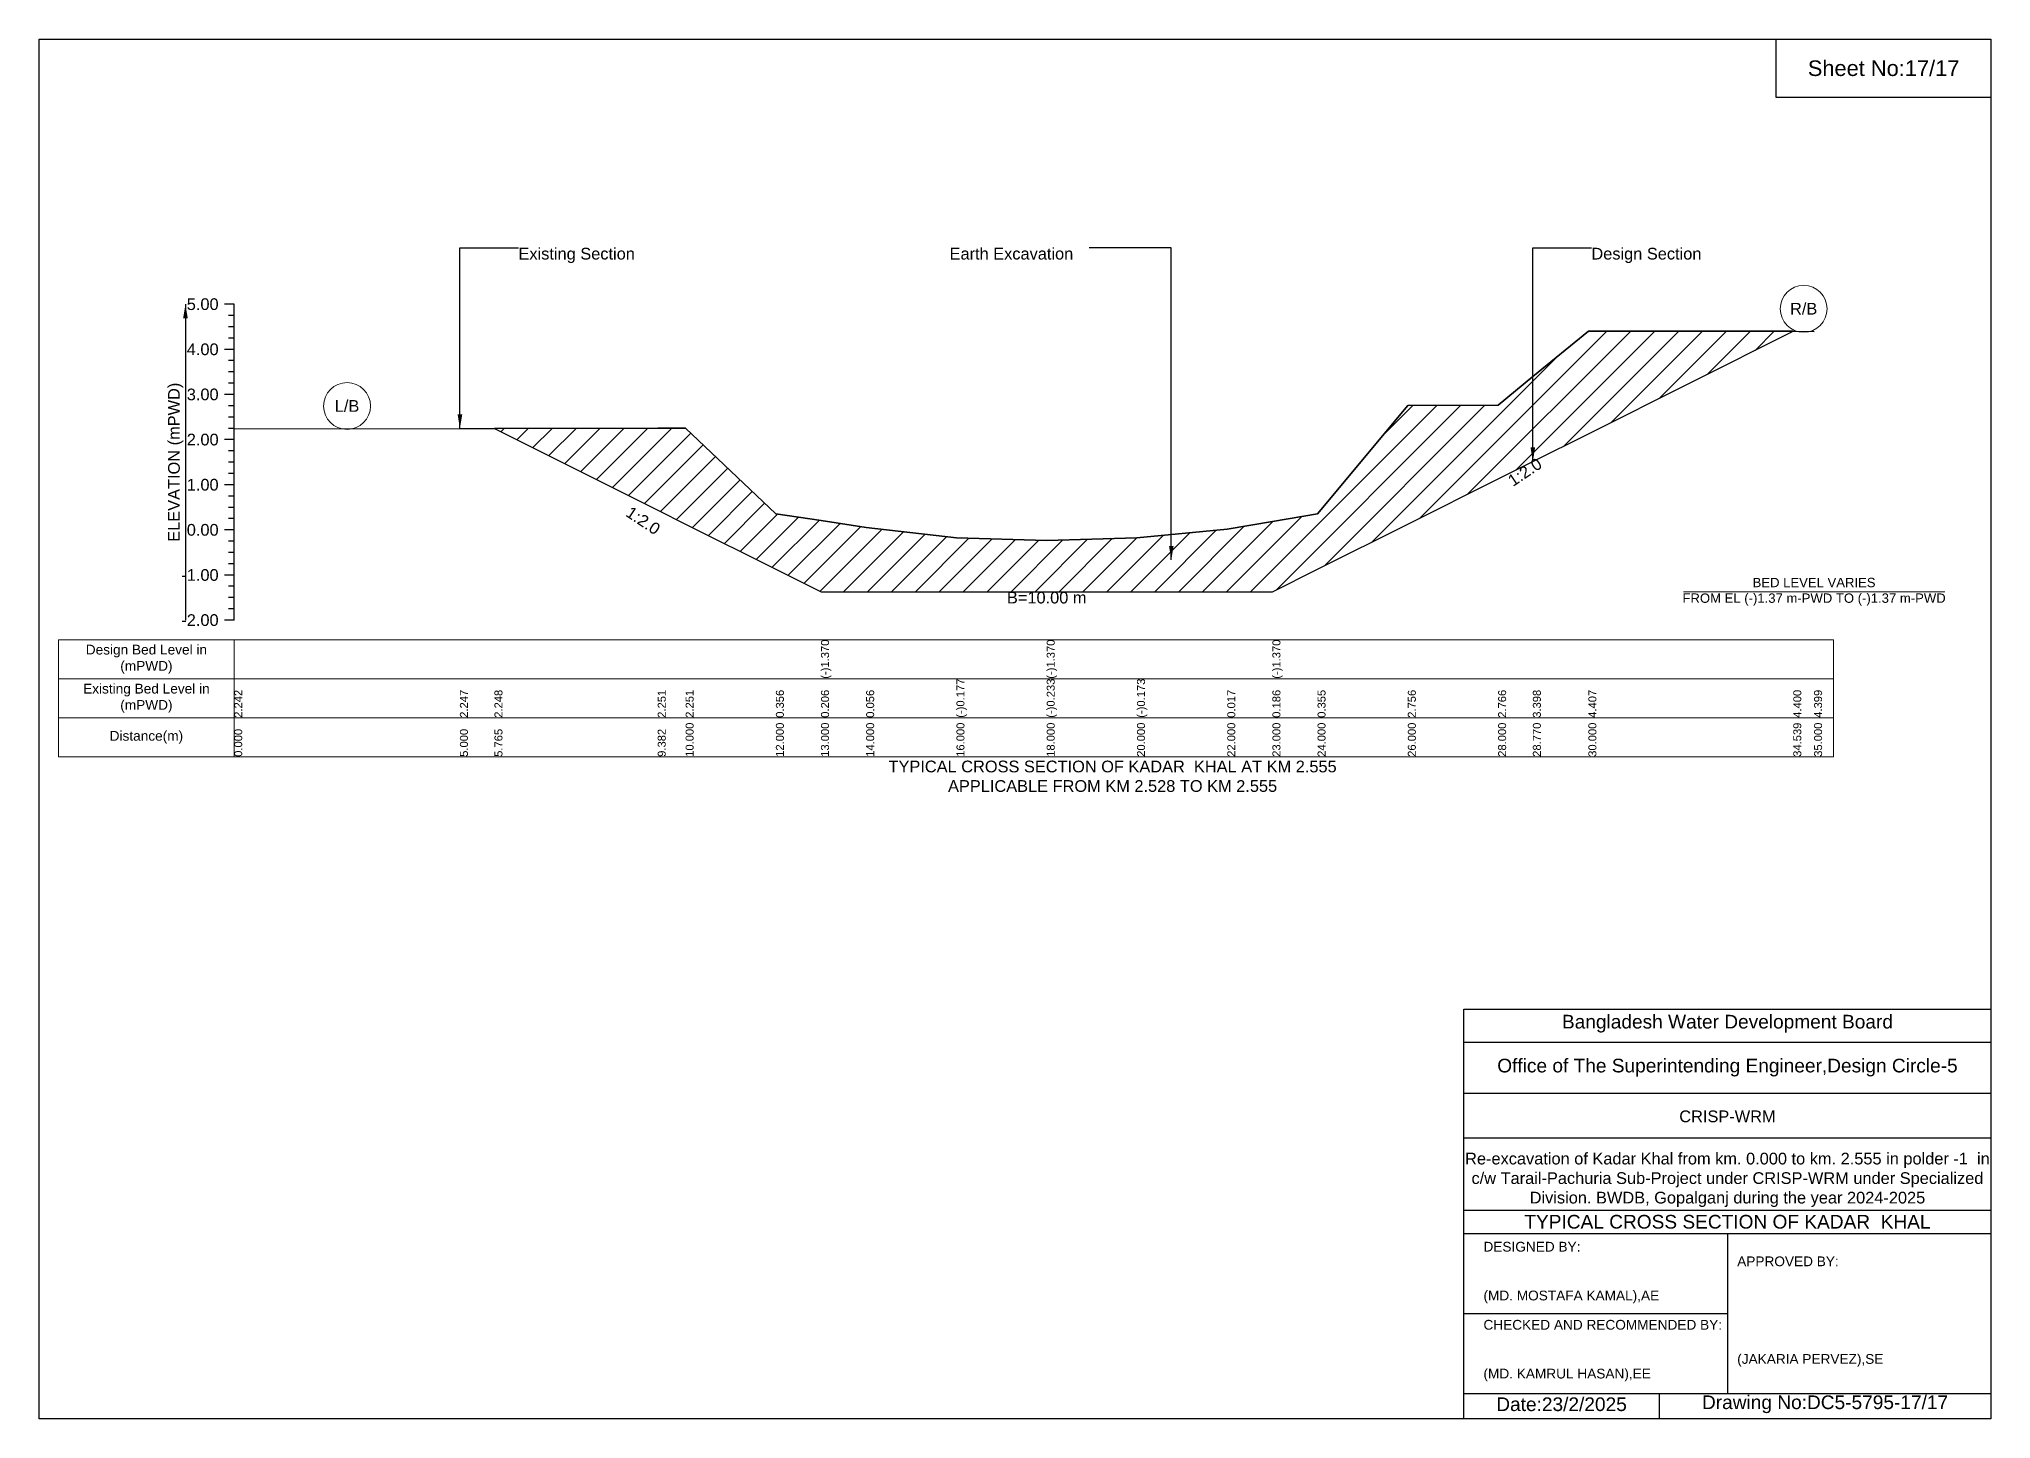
# Model space of a CAD drawing. Header units: inches. Extents: x 91000 to 278000, y -13885 to 0.
# Drawn here: x 260000 to 268000, y -5656 to 0 of the extents above; entities that cross this region are included whole.
import ezdxf

# ---------------------------------------------------------------- set-up
doc = ezdxf.new("R2010")
doc.units = ezdxf.units.IN
doc.header["$LTSCALE"] = 7
doc.header["$MEASUREMENT"] = 0
for name, color, linetype, lineweight in [('Cross section Data Border', 7, 'Continuous', 9), ('Cross Section Labels', 7, 'Continuous', 9), ('Existing_Bed_Level for Xsection', 7, 'Continuous', 25)]:
    doc.layers.add(name, color=color, linetype=linetype, lineweight=lineweight)
doc.styles.get("Standard").update_dxf_attribs({"font": 'arial.ttf'})
doc.dimstyles.get("Standard").update_dxf_attribs({"dimtxt": 0.18, "dimasz": 0.18, "dimexe": 0.18, "dimexo": 0.0625, "dimgap": 0.09, "dimtad": 0, "dimtih": 1, "dimtoh": 1, "dimdec": 4, "dimzin": 0, "dimdsep": 46, "dimtxsty": 'Standard', "dimcen": 0.09, "dimadec": 0, "dimazin": 0, "dimtfac": 1, "dimtdec": 4, "dimtofl": 0, "dimtmove": 0, "dimatfit": 3, "dimfxl": 1, "dimtolj": 1, "dimtzin": 0, "dimarcsym": 0})

msp = doc.modelspace()

# ---------------------------------------------------------------- hatches: boundary and pattern name
at = {"layer": 'Existing_Bed_Level for Xsection'}
h = msp.add_hatch(dxfattribs=at)
h.set_pattern_fill('ANSI31', color=256, scale=555, style=0)
h.set_pattern_definition([(45, (0, -859.085), (-49.055533, 49.055533), [])])
h.paths.add_polyline_path([(261866.5, -1596.2), (262535.7, -1930.8), (262650, -1987.9), (263020, -2172.9), (263205, -2265.4), (263390, -2265.4), (263760, -2265.4), (264130, -2265.4), (264500, -2265.4), (264870, -2265.4), (265055, -2265.4), (265240, -2172.9), (265610, -1987.9), (265980, -1802.9), (266122.4, -1731.7), (266350, -1617.9), (267189.8, -1198), (266350, -1196.7), (266122.4, -1383.4), (265980, -1500.3), (265610, -1502.1), (265240, -1946.3), (265055, -1977.6), (264870, -2008.8), (264500, -2044), (264130, -2055.1), (263760, -2044.7), (263390, -2001.6), (263205, -1973.9), (263020, -1946.1), (262650, -1595.5), (262535.7, -1595.6)])

# ---------------------------------------------------------------- linework, layer by layer
for points in [[(260000, 0), (268000, 0), (268000, -5656), (260000, -5656)], [(267120, 0), (268000, 0), (268000, -240), (267120, -240)]]:
    msp.add_lwpolyline(points, close=True)
for points in [[(265840, -5656), (265840, -3976), (268000, -3976)], [(265840, -4112), (268000, -4112)], [(265840, -4320), (268000, -4320)], [(265840, -4504), (268000, -4504)], [(265840, -4800), (268000, -4800)], [(265840, -4896), (268000, -4896)], [(266920, -4896), (266920, -5552)], [(265840, -5224), (266920, -5224)], [(265840, -5552), (268000, -5552)], [(266640, -5552), (266640, -5656)]]:
    msp.add_lwpolyline(points)
at = {"layer": 'Cross section Data Border'}
msp.add_lwpolyline([(260080, -2462), (267355, -2462), (267355, -2942), (260080, -2942)], close=True, dxfattribs=at)
for points in [[(260800, -2462), (260800, -2942)], [(260080, -2622), (267355, -2622)], [(260080, -2782), (267355, -2782)]]:
    msp.add_lwpolyline(points, dxfattribs=at)
at = {"layer": 'Cross Section Labels'}
msp.add_lwpolyline([(266739.2, -2265.4), (267810.8, -2265.4)], dxfattribs=at)
for centre in [(267232.4, -1105.6), (261262.5, -1504.2)]:
    msp.add_circle(centre, 96, dxfattribs=at)
at = {"layer": 'Existing_Bed_Level for Xsection'}
for points in [[(260800, -1087), (260760, -1087)], [(260800, -2382), (260800, -2197), (260800, -2012), (260800, -1827), (260800, -1642), (260800, -1457), (260800, -1272), (260800, -1087)], [(260800, -1133.2), (260776, -1133.2)], [(260800, -1179.5), (260776, -1179.5)], [(260800, -1597.2), (261725, -1596.3), (261866.5, -1596.2), (262535.7, -1595.6), (262650, -1595.5), (263020, -1946.1), (263205, -1973.9), (263205, -1973.9), (263390, -2001.6), (263760, -2044.7), (264130, -2055.1), (264130, -2055.1), (264500, -2044), (264870, -2008.8), (265055, -1977.6), (265055, -1977.6), (265240, -1946.3), (265610, -1502.1), (265980, -1500.3), (266122.4, -1383.4), (266350, -1196.7), (267189.8, -1198), (267275, -1198.2)], [(260800, -1272), (260760, -1272)], [(260800, -1225.7), (260776, -1225.7)], [(260800, -1318.2), (260776, -1318.2)], [(260800, -1364.5), (260776, -1364.5)], [(260800, -1410.7), (260776, -1410.7)], [(260800, -1457), (260760, -1457)], [(260800, -1503.2), (260776, -1503.2)], [(260800, -1549.5), (260776, -1549.5)], [(260800, -1595.7), (260776, -1595.7)], [(260800, -1642), (260760, -1642)], [(260800, -1688.2), (260776, -1688.2)], [(260800, -1734.5), (260776, -1734.5)], [(260800, -1827), (260760, -1827)], [(260800, -1780.7), (260776, -1780.7)], [(260800, -1873.2), (260776, -1873.2)], [(260800, -1919.5), (260776, -1919.5)], [(260800, -1965.7), (260776, -1965.7)], [(260800, -2012), (260760, -2012)], [(260800, -2058.2), (260776, -2058.2)], [(260800, -2104.5), (260776, -2104.5)], [(260800, -2150.7), (260776, -2150.7)], [(260800, -2197), (260760, -2197)], [(260800, -2243.2), (260776, -2243.2)], [(260800, -2289.5), (260776, -2289.5)], [(260800, -2382), (260760, -2382)], [(260800, -2335.7), (260776, -2335.7)]]:
    msp.add_lwpolyline(points, dxfattribs=at)
msp.add_lwpolyline([(261866.5, -1596.2), (262535.7, -1930.8), (262650, -1987.9), (263020, -2172.9), (263205, -2265.4), (263205, -2265.4), (263390, -2265.4), (263760, -2265.4), (264130, -2265.4), (264130, -2265.4), (264500, -2265.4), (264870, -2265.4), (265055, -2265.4), (265055, -2265.4), (265240, -2172.9), (265610, -1987.9), (265980, -1802.9), (266122.4, -1731.7), (266350, -1617.9), (267189.8, -1198), (267189.8, -1198), (267189.8, -1198), (266350, -1196.7), (266122.4, -1383.4), (265980, -1500.3), (265610, -1502.1), (265240, -1946.3), (265055, -1977.6), (265055, -1977.6), (264870, -2008.8), (264500, -2044), (264130, -2055.1), (264130, -2055.1), (263760, -2044.7), (263390, -2001.6), (263205, -1973.9), (263205, -1973.9), (263020, -1946.1), (262650, -1595.5), (262535.7, -1595.6)], close=True, dxfattribs=at)

# ---------------------------------------------------------------- texts
at = {"attachment_point": 5}
for s, insert, char_height in [('Sheet No:17/17', (267560, -120), 64), ('Bangladesh Water Development Board', (266920, -4036), 56), ('Office of The Superintending Engineer,Design Circle-5', (266920, -4216), 56)]:
    msp.add_mtext(s, dxfattribs=dict(at, insert=insert, char_height=char_height))
for s, insert, char_height, width, attachment_point in [('CRISP-WRM', (266920, -4416), 48, 2240, 5), ('Re-excavation of Kadar Khal from km. 0.000 to km. 2.555 in polder -1  in c/w Tarail-Pachuria Sub-Project under CRISP-WRM under Specialized Division. BWDB, Gopalganj during the year 2024-2025', (266920, -4676), 48, 2160, 5), ('TYPICAL CROSS SECTION OF KADAR  KHAL', (266920, -4848), 56, 2240, 5), ('DESIGNED BY:^J^J^J(MD. MOSTAFA KAMAL),AE', (265920, -5056), 40, 1120, 4), ('APPROVED BY:^J^J^J^J^J^J(JAKARIA PERVEZ),SE', (266960, -5216), 40, 1120, 4), ('CHECKED AND RECOMMENDED BY:^J^J^J(MD. KAMRUL HASAN),EE', (265920, -5376), 40, 1120, 4), ('Date:23/2/2025', (266240, -5596), 56, 1120, 5), ('Drawing No:DC5-5795-17/17', (267320, -5596), 56, 1760, 5)]:
    msp.add_mtext(s, dxfattribs=dict(insert=insert, char_height=char_height, width=width, attachment_point=attachment_point))
at = {"layer": 'Cross section Data Border', "char_height": 40, "width": 640, "attachment_point": 5}
for s, insert in [('Design Bed Level in (mPWD)', (260440, -2542)), ('Existing Bed Level in (mPWD)', (260440, -2702)), ('Distance(m)', (260440, -2862))]:
    msp.add_mtext(s, dxfattribs=dict(at, insert=insert))
at = {"layer": 'Cross Section Labels'}
for s, insert, char_height, attachment_point in [('Existing Section', (261965, -855.7), 48, 1), ('Earth Excavation', (263731.9, -855.7), 48, 1), ('Design Section', (266362.4, -855.7), 48, 1), ('R/B', (267232.4, -1105.6), 48, 5), ('L/B', (261262.5, -1504.2), 48, 5), ('BED LEVEL VARIES ^JFROM EL (-)1.37 m-PWD TO (-)1.37 m-PWD', (267275, -2265.4), 38.4, 5), ('B=10.00 m', (264130, -2265.4), 48, 2), ('TYPICAL CROSS SECTION OF KADAR  KHAL AT KM 2.555^JAPPLICABLE FROM KM 2.528 TO KM 2.555', (264400, -3022), 48, 5)]:
    msp.add_mtext(s, dxfattribs=dict(at, insert=insert, char_height=char_height, attachment_point=attachment_point))
at = {"layer": 'Cross Section Labels', "char_height": 48, "attachment_point": 2}
for insert, rotation in [((266076.2, -1754.9), 33.69007), ((262489.5, -1953.9), 326.30993)]:
    msp.add_mtext('1:2.0', dxfattribs=dict(at, insert=insert, rotation=rotation))
at = {"layer": 'Existing_Bed_Level for Xsection', "char_height": 48, "attachment_point": 6}
for s, insert in [('5.00', (260736, -1087)), ('4.00', (260736, -1272)), ('3.00', (260736, -1457)), ('2.00', (260736, -1642)), ('1.00', (260736, -1827)), ('0.00', (260736, -2012)), ('-1.00', (260736, -2197)), ('-2.00', (260736, -2382))]:
    msp.add_mtext(s, dxfattribs=dict(at, insert=insert))
at = {"layer": 'Existing_Bed_Level for Xsection', "rotation": 90}
for s, insert, char_height, attachment_point in [('ELEVATION (mPWD)', (260560, -1734.5), 48, 5), ('(-)1.370', (263205, -2622), 32.8, 1), ('(-)1.370', (264130, -2622), 32.8, 1), ('(-)1.370', (265055, -2622), 32.8, 1), ('(-)0.177', (263760, -2782), 32.8, 1), ('(-)0.233', (264130, -2782), 32.8, 1), ('(-)0.173', (264500, -2782), 32.8, 1), ('2.242', (260800, -2782), 32.8, 1), ('2.247', (261725, -2782), 32.8, 1), ('2.248', (261866.5, -2782), 32.8, 1), ('2.251', (262535.7, -2782), 32.8, 1), ('2.251', (262650, -2782), 32.8, 1), ('0.356', (263020, -2782), 32.8, 1), ('0.206', (263205, -2782), 32.8, 1), ('0.056', (263390, -2782), 32.8, 1), ('0.017', (264870, -2782), 32.8, 1), ('0.186', (265055, -2782), 32.8, 1), ('0.355', (265240, -2782), 32.8, 1), ('2.756', (265610, -2782), 32.8, 1), ('2.766', (265980, -2782), 32.8, 1), ('3.398', (266122.4, -2782), 32.8, 1), ('4.407', (266350, -2782), 32.8, 1), ('4.400', (267189.8, -2782), 32.8, 1), ('4.399', (267275, -2782), 32.8, 1), ('0.000', (260800, -2942), 32.8, 1), ('5.000', (261725, -2942), 32.8, 1), ('5.765', (261866.5, -2942), 32.8, 1), ('9.382', (262535.7, -2942), 32.8, 1), ('10.000', (262650, -2942), 32.8, 1), ('12.000', (263020, -2942), 32.8, 1), ('13.000', (263205, -2942), 32.8, 1), ('14.000', (263390, -2942), 32.8, 1), ('16.000', (263760, -2942), 32.8, 1), ('18.000', (264130, -2942), 32.8, 1), ('20.000', (264500, -2942), 32.8, 1), ('22.000', (264870, -2942), 32.8, 1), ('23.000', (265055, -2942), 32.8, 1), ('24.000', (265240, -2942), 32.8, 1), ('26.000', (265610, -2942), 32.8, 1), ('28.000', (265980, -2942), 32.8, 1), ('28.770', (266122.4, -2942), 32.8, 1), ('30.000', (266350, -2942), 32.8, 1), ('34.539', (267189.8, -2942), 32.8, 1), ('35.000', (267275, -2942), 32.8, 1)]:
    msp.add_mtext(s, dxfattribs=dict(at, insert=insert, char_height=char_height, attachment_point=attachment_point))

# ---------------------------------------------------------------- leaders
at = {"layer": 'Cross Section Labels', "annotation_type": 0, "has_hookline": 1}
for points, hookline_direction, text_width in [([(261725, -1596.3), (261725, -855.7), (261964.9, -855.7)], 0, 467.2), ([(264640.7, -2135.1), (264640.7, -855.7), (264304.4, -855.7)], 1, 497), ([(266122.4, -1731.7), (266122.4, -855.7), (266362.3, -855.7)], 0, 441.2)]:
    msp.add_leader(points, dimstyle='Standard', override={"dimasz": 57.6}, dxfattribs=dict(at, hookline_direction=hookline_direction, text_width=text_width))
at = {"layer": 'Existing_Bed_Level for Xsection'}
msp.add_leader([(260600, -1087), (260600, -2382)], dimstyle='Standard', override={"dimasz": 57.6}, dxfattribs=at)

doc.saveas('drawing.dxf')
